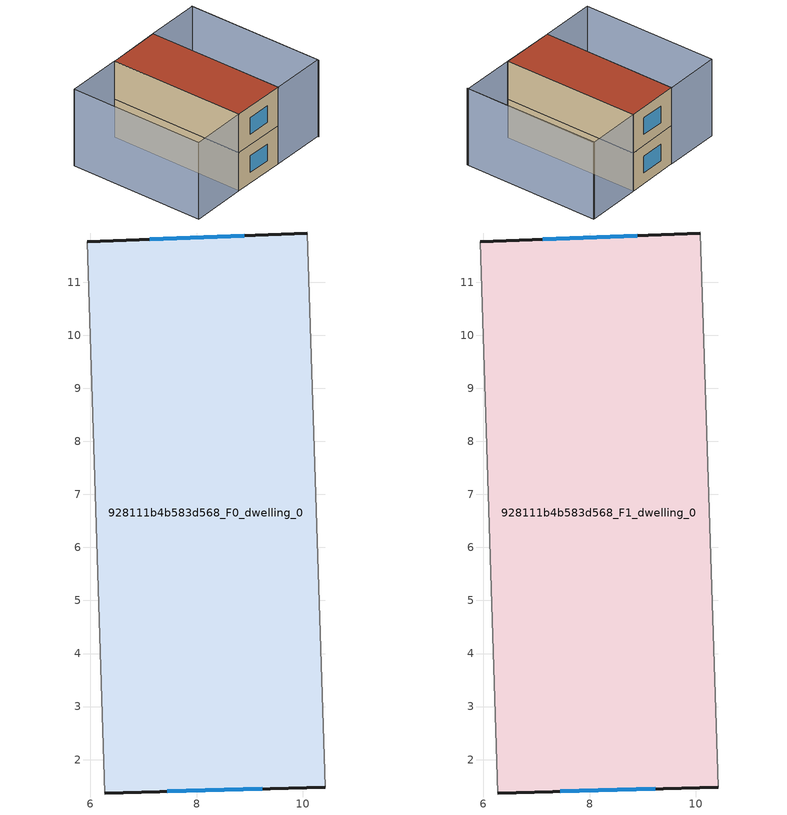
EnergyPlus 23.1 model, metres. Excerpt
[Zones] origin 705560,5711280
928111b4b583d568_F0_dwelling_0
 floor ground (EU_floor_Construction): 10.08,11.93 10.42,1.48 6.27,1.37 5.94,11.76 z0
 wall outside (EU_wall_Construction): 10.08,11.93 5.94,11.76 / 6.27,1.37 10.42,1.48 z0:3
 wall adiabatic (EU_wall_Construction): 10.42,1.48 10.08,11.93 / 5.94,11.76 6.27,1.37 z0:3
 window (EU_Window_Construction): 8.9,11.88 7.12,11.81 / 7.45,1.4 9.24,1.45 z0.85:2.15
928111b4b583d568_F1_dwelling_0
 floor to 928111b4b583d568_F0_dwelling_0 (EU_floor_Construction): 10.08,11.93 10.42,1.48 6.27,1.37 5.94,11.76 z3
 wall outside (EU_wall_Construction): 10.08,11.93 5.94,11.76 / 6.27,1.37 10.42,1.48 z3:6
 wall adiabatic (EU_wall_Construction): 10.42,1.48 10.08,11.93 / 5.94,11.76 6.27,1.37 z3:6
 window (EU_Window_Construction): 8.9,11.88 7.12,11.81 / 7.45,1.4 9.24,1.45 z3.85:5.15
 roof outside (EU_roof_Construction): 10.42,1.48 10.08,11.93 5.94,11.76 6.27,1.37 z6
shading: 14.63,1.53 14.27,12.09 / 5.94,11.76 6.27,1.37 / 6.27,1.37 1.98,1.24 / 1.98,1.24 1.65,11.63 / 1.65,11.63 5.94,11.76 / 14.29,12.09 14.63,1.6 / 14.63,1.6 10.42,1.46 / 10.42,1.46 10.08,11.95 / 10.08,11.95 14.29,12.09 z0:6
[Building]
EU S2 Campaign: North Axis=0; Terrain=City; Solar Distribution=FullExterior
[Site:Location]
London: Latitude=51.5; Longitude=-0.5; Time Zone=0; Elevation=25
[SizingPeriod:WeatherFileDays]
AnnualSizingPeriod: Begin Month=1; Begin Day of Month=1; End Month=12; End Day of Month=31; Day of Week for Start Day=Monday; Use Weather File Daylight Saving Period=No; Use Weather File Rain and Snow Indicators=No
[MATERIAL]
EU_InternalMass_Material: Roughness=MediumRough; Thickness=0.1; Conductivity=1; Density=1800; Specific Heat=900; Thermal Absorptance=0.9; Solar Absorptance=0.7; Visible Absorptance=0.7
[MATERIAL:NOMASS] Roughness=MediumRough; Thermal Absorptance=0.9; Solar Absorptance=0.7; Visible Absorptance=0.7
Name | Thermal Resistance
EU_wall_NoMass | 0.71061
EU_roof_NoMass | 2.41608
EU_floor_NoMass | 1.75078
[WINDOWMATERIAL:SIMPLEGLAZINGSYSTEM]
EU_Window_SimpleGlazing: UFactor=2.64892; Solar Heat Gain Coefficient=0.76; Visible Transmittance=0.76
[CONSTRUCTION]
EU_wall_Construction: EU_wall_NoMass
EU_roof_Construction: EU_roof_NoMass
EU_floor_Construction: EU_floor_NoMass
EU_Window_Construction: EU_Window_SimpleGlazing
EU_InternalMass_Construction: EU_InternalMass_Material
[ZONE] Type=1; Multiplier=1; Ceiling Height=autocalculate; Floor Area=autocalculate; Part of Total Floor Area=Yes
Name | Volume
928111b4b583d568_F0_dwelling_0 | 129.803
928111b4b583d568_F1_dwelling_0 | 129.802
[INTERNALMASS] Construction=EU_InternalMass_Construction; Surface Area=43.2676
Name | Zone or ZoneList
928111b4b583d568_F0_dwelling_0_EU_InternalMass | 928111b4b583d568_F0_dwelling_0
928111b4b583d568_F1_dwelling_0_EU_InternalMass | 928111b4b583d568_F1_dwelling_0
[OTHEREQUIPMENT] Fuel Type=Electricity; Design Level Calculation Method=Watts/Area; Power per Zone Floor Area=1; Fraction Latent=0; Fraction Radiant=0; Fraction Lost=0; Carbon Dioxide Generation Rate=0; EndUse Subcategory=EU_Step8_InternalGains
Name | Zone or ZoneList or Space or SpaceList | Schedule
EU_Step8_InternalGain_928111b4b583d568_F0_dwelling_0_f000 | 928111b4b583d568_F0_dwelling_0 | EU_Step8_GainSchedule_928111b4b583d568_F0_dwelling_0_f000
EU_Step8_InternalGain_928111b4b583d568_F1_dwelling_0_f000 | 928111b4b583d568_F1_dwelling_0 | EU_Step8_GainSchedule_928111b4b583d568_F1_dwelling_0_f000
[ZONEVENTILATION:DESIGNFLOWRATE] Schedule=EU_AlwaysOn; Design Flow Rate Calculation Method=AirChanges/Hour; Air Changes per Hour=0.496673; Ventilation Type=Natural; Fan Pressure Rise=0; Fan Total Efficiency=1; Constant Term Coefficient=1; Temperature Term Coefficient=0; Velocity Term Coefficient=0; Velocity Squared Term Coefficient=0; Minimum Indoor Temperature=-100; Maximum Indoor Temperature=100; Delta Temperature=-100; Minimum Outdoor Temperature=-100; Maximum Outdoor Temperature=100; Maximum Wind Speed=40
Name | Zone or ZoneList or Space or SpaceList
EU_ConstantAir_928111b4b583d568_F0_dwelling_0 | 928111b4b583d568_F0_dwelling_0
EU_ConstantAir_928111b4b583d568_F1_dwelling_0 | 928111b4b583d568_F1_dwelling_0
[HVACTEMPLATE:THERMOSTAT] Constant Heating Setpoint=20; Constant Cooling Setpoint=50
EU_HeatOnly_928111b4b583d568_F0_dwelling_0; EU_HeatOnly_928111b4b583d568_F1_dwelling_0
[HVACTEMPLATE:ZONE:IDEALLOADSAIRSYSTEM] System Availability Schedule=EU_AlwaysOn; Maximum Heating Supply Air Temperature=50; Minimum Cooling Supply Air Temperature=13; Maximum Heating Supply Air Humidity Ratio=0.0156; Minimum Cooling Supply Air Humidity Ratio=0.0077; Heating Limit=NoLimit; Cooling Limit=NoLimit; Heating Availability Schedule=EU_AlwaysOn; Cooling Availability Schedule=EU_CoolingOff; Dehumidification Control Type=ConstantSensibleHeatRatio; Cooling Sensible Heat Ratio=0.7; Dehumidification Setpoint=60; Humidification Control Type=None; Humidification Setpoint=30; Outdoor Air Method=None; Outdoor Air Flow Rate per Person=0.00944; Outdoor Air Flow Rate per Zone Floor Area=0; Outdoor Air Flow Rate per Zone=0; Demand Controlled Ventilation Type=None; Outdoor Air Economizer Type=NoEconomizer; Heat Recovery Type=None; Sensible Heat Recovery Effectiveness=0.7; Latent Heat Recovery Effectiveness=0.65
Name | Template Thermostat
928111b4b583d568_F0_dwelling_0 | EU_HeatOnly_928111b4b583d568_F0_dwelling_0
928111b4b583d568_F1_dwelling_0 | EU_HeatOnly_928111b4b583d568_F1_dwelling_0
[SIZING:ZONE] Zone Cooling Design Supply Air Temperature Input Method=SupplyAirTemperature; Zone Cooling Design Supply Air Temperature=13; Zone Heating Design Supply Air Temperature Input Method=SupplyAirTemperature; Zone Heating Design Supply Air Temperature=50; Zone Cooling Design Supply Air Humidity Ratio=0.008; Zone Heating Design Supply Air Humidity Ratio=0.008; Cooling Design Air Flow Method=DesignDay; Cooling Design Air Flow Rate=0; Cooling Minimum Air Flow per Zone Floor Area=0.000762; Cooling Minimum Air Flow=0; Cooling Minimum Air Flow Fraction=0.2; Heating Design Air Flow Method=DesignDay; Heating Design Air Flow Rate=0; Heating Maximum Air Flow per Zone Floor Area=0.002032; Heating Maximum Air Flow=0.141576; Heating Maximum Air Flow Fraction=0.3; Account for Dedicated Outdoor Air System=No; Dedicated Outdoor Air System Control Strategy=NeutralSupplyAir; Dedicated Outdoor Air Low Setpoint Temperature for Design=autosize; Dedicated Outdoor Air High Setpoint Temperature for Design=autosize; Zone Load Sizing Method=Sensible Load Only No Latent Load; Zone Latent Cooling Design Supply Air Humidity Ratio Input Method=HumidityRatioDifference; Zone Cooling Design Supply Air Humidity Ratio Difference=0.005; Zone Latent Heating Design Supply Air Humidity Ratio Input Method=HumidityRatioDifference; Zone Humidification Design Supply Air Humidity Ratio Difference=0.005
928111b4b583d568_F0_dwelling_0; 928111b4b583d568_F1_dwelling_0
[SCHEDULE:CONSTANT]
Name | Hourly Value
EU_AlwaysOn | 1
EU_CoolingOff | 0
[SCHEDULE:FILE] Column Number=1; Rows to Skip at Top=0; Number of Hours of Data=8760; Column Separator=Comma; Interpolate to Timestep=No; Minutes per Item=60; Adjust Schedule for Daylight Savings=Yes
Name | File
EU_Step8_GainSchedule_928111b4b583d568_F0_dwelling_0_f000 | ../../schedules/928111b4b583d568/928111b4b583d568_F0_dwelling_0_f000_gain.csv
EU_Step8_GainSchedule_928111b4b583d568_F1_dwelling_0_f000 | ../../schedules/928111b4b583d568/928111b4b583d568_F1_dwelling_0_f000_gain.csv
